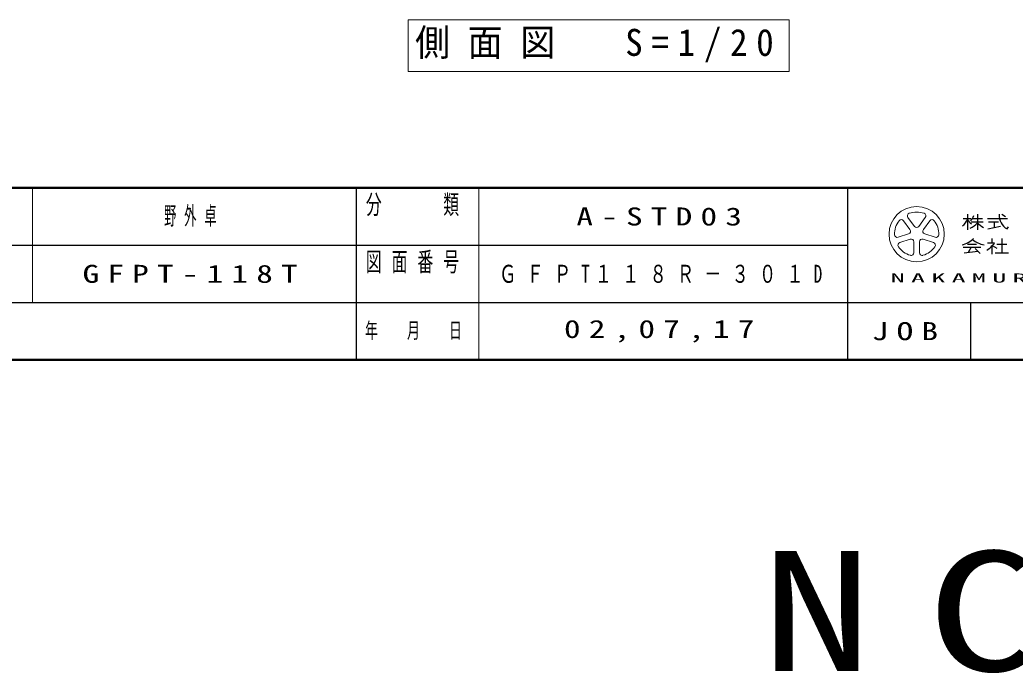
# Model space of a CAD drawing. Units: millimetres on the paper, scale 1:20. Extents: x -365 to 12, y -38 to 257.
# Drawn here: x -171 to -49.6, y -38.2 to 41.5 of the extents above; entities that cross this region are included whole.
import ezdxf

# ---------------------------------------------------------------- set-up
doc = ezdxf.new("R2010")
doc.units = ezdxf.units.MM
doc.layers.add('LY_1', color=7, linetype='Continuous', lineweight=25)
doc.layers.add('LY_2', color=7, linetype='Continuous', lineweight=13)
doc.styles.add('ＭＳ ゴシック', font='')
doc.styles.get('ＭＳ ゴシック').set_extended_font_data('MS Gothic')

msp = doc.modelspace()

# ---------------------------------------------------------------- linework, layer by layer
at = {"layer": 'LY_1', "lineweight": 13}
for p, q in [((-77.121, 41.521), (-123.621, 41.521)), ((-123.621, 41.521), (-123.621, 35.221)), ((-77.121, 35.221), (-77.121, 41.521)), ((-123.621, 35.221), (-77.121, 35.221))]:
    msp.add_line(p, q, dxfattribs=at)
at = {"layer": 'LY_2', "lineweight": 50}
for p, q in [((-365, 21), (0, 21)), ((-365, 0), (0, 0))]:
    msp.add_line(p, q, dxfattribs=at)
at = {"layer": 'LY_2'}
for p, q in [((-169.5, 21), (-169.5, 7)), ((-115, 21), (-115, 0)), ((-62.629, 17.393), (-61.844, 16.313)), ((-61.298, 16.313), (-60.513, 17.393)), ((-62.39, 15.917), (-63.175, 16.997)), ((-59.967, 16.997), (-60.752, 15.917)), ((-63.828, 14.985), (-62.559, 15.397)), ((-62.35, 14.755), (-63.62, 14.343)), ((-59.522, 14.343), (-60.792, 14.755)), ((-60.583, 15.397), (-59.313, 14.985)), ((-61.908, 13.099), (-61.908, 14.434)), ((-61.233, 14.434), (-61.233, 13.099))]:
    msp.add_line(p, q, dxfattribs=at)
at = {"layer": 'LY_2', "color": 211, "lineweight": 25}
for p, q in [((-130, 21), (-130, 0)), ((-70, 21), (-70, 0)), ((-182.5, 14), (-70, 14)), ((-237.5, 7), (0, 7))]:
    msp.add_line(p, q, dxfattribs=at)
at = {"layer": 'LY_2', "lineweight": 25}
for p, q in [((-55.901, 17.253), (-54.956, 17.253)), ((-55.361, 17.793), (-55.361, 15.903)), ((-54.769, 17.253), (-53.525, 17.253)), ((-54.146, 17.793), (-54.146, 15.903)), ((-52.931, 17.253), (-50.501, 17.253)), ((-50.719, 17.467), (-51.16, 17.761)), ((-54.915, 16.848), (-53.471, 16.848)), ((-52.889, 16.02), (-51.353, 16.327)), ((-52.796, 16.848), (-51.581, 16.848)), ((-52.121, 16.848), (-52.121, 16.173)), ((-52.391, 14.823), (-52.391, 14.283)), ((-51.176, 14.823), (-51.176, 13.068)), ((-55.901, 13.784), (-53.741, 13.784)), ((-55.361, 14.148), (-54.281, 14.148)), ((-54.899, 13.784), (-55.289, 13.136)), ((-54.416, 13.607), (-53.81, 13.001)), ((-52.931, 14.283), (-52.051, 14.283)), ((-52.391, 13.91), (-52.391, 12.933)), ((-52.34, 13.96), (-51.796, 13.646)), ((-51.783, 14.148), (-50.568, 14.148)), ((-55.765, 13.067), (-54.113, 13.304)), ((-51.986, 13.068), (-50.366, 13.068)), ((-55, 7), (-55, 0))]:
    msp.add_line(p, q, dxfattribs=at)
at = {"layer": 'LY_2'}
msp.add_circle((-61.571, 15.363), 3.375, dxfattribs=at)
for centre, radius, start, end in [((-63.448, 16.798), 0.338, 35.99999, 142.60154), ((-62.356, 17.592), 0.338, 109.39847, 215.99997), ((-61.571, 15.363), 2.7, 70.60155, 109.39847), ((-60.786, 17.592), 0.338, 324, 70.60155), ((-59.694, 16.798), 0.338, 37.39846, 143.99995), ((-61.571, 15.363), 2.7, 142.60154, 181.39846), ((-62.663, 15.718), 0.338, 287.99998, 35.99999), ((-61.571, 16.512), 0.338, 215.99998, 324), ((-60.479, 15.718), 0.338, 143.99996, 251.99999), ((-61.571, 15.363), 2.7, 358.60155, 37.39847), ((-63.933, 15.306), 0.338, 181.39848, 287.99997), ((-62.246, 14.434), 0.338, 359.99997, 107.99999), ((-60.896, 14.434), 0.338, 71.99997, 179.99999), ((-59.209, 15.306), 0.338, 252.00001, 358.60156), ((-63.516, 14.022), 0.338, 107.99999, 214.60154), ((-61.571, 15.363), 2.7, 214.60156, 253.39848), ((-61.571, 15.363), 2.7, 286.60155, 325.39847), ((-59.626, 14.022), 0.338, 325.39847, 71.99996), ((-62.246, 13.099), 0.338, 253.39847, 359.99997), ((-60.896, 13.099), 0.338, 179.99999, 286.60154)]:
    msp.add_arc(centre, radius, start, end, dxfattribs=at)
at = {"layer": 'LY_2', "lineweight": 25}
for centre, radius, start, end in [((-57.466, 18.084), 2.285, 311.36185, 337.13638), ((-53.383, 18.427), 2.345, 212.50346, 230.00631), ((-56.002, 18.047), 1.467, 313.72108, 343.54317), ((-49.563, 17.694), 1.953, 177.09472, 240.51891), ((-56.374, 18.818), 3.034, 295.86917, 317.23867), ((-51.918, 18.818), 3.034, 222.76131, 240.10806), ((-51.54, 16.805), 1.299, 321.42112, 334.8249), ((-56.898, 17.257), 3.32, 285.11261, 313.40619), ((-52.77, 17.194), 3.192, 231.17281, 259.75506), ((-55.66, 17.226), 4.657, 304.87257, 320.80411)]:
    msp.add_arc(centre, radius, start, end, dxfattribs=at)

# ---------------------------------------------------------------- texts
at = {"layer": 'LY_1', "style": 'ＭＳ ゴシック'}
for s, insert, char_height, attachment_point in [('\\T1.5;\\W0.95;側面図\u3000S=1/20', (-100.371, 38.371), 3.299, 5), ('\\T1.64;\\W0.5;野外卓', (-149.75, 17.5), 2.199, 5), ('\\T1.5;\\W1.35;A-STD03', (-92.5, 17.5), 2.199, 5), ('\\T1.5;\\W1.35;GFPT-118T', (-149.75, 10.5), 2.199, 5), ('\\T1.59;\\W0.7;ＧＦＰT１１８Ｒ－３０１D', (-92.5, 10.5), 2.199, 5), ('\\T1.5;\\W1.35;02,07,17', (-92.5, 3.5), 2.199, 5), ('\\T1.5;\\W1.35;NCA3G', (-30, -23.333), 14.66, 2)]:
    msp.add_mtext(s, dxfattribs=dict(at, insert=insert, char_height=char_height, attachment_point=attachment_point))
at = {"layer": 'LY_2', "color": 4, "style": 'ＭＳ ゴシック'}
for s, insert, char_height, attachment_point in [('\\T1.64;\\W0.6;分\u3000\u3000類', (-122.5, 20.167), 2.346, 2), ('\\T1.64;\\W0.6;図面番号', (-122.5, 13.167), 2.346, 2), ('\\T1.44;\\W2.3;NAKAMURA\\~MFG.CORPORATION', (-35, 10), 1.1, 5), ('\\T1.64;\\W0.6;年\u3000月\u3000日', (-122.5, 3.5), 1.906, 5), ('\\T1.5;\\W1.35;JOB', (-62.5, 3.5), 2.199, 5)]:
    msp.add_mtext(s, dxfattribs=dict(at, insert=insert, char_height=char_height, attachment_point=attachment_point))

doc.saveas('drawing.dxf')
